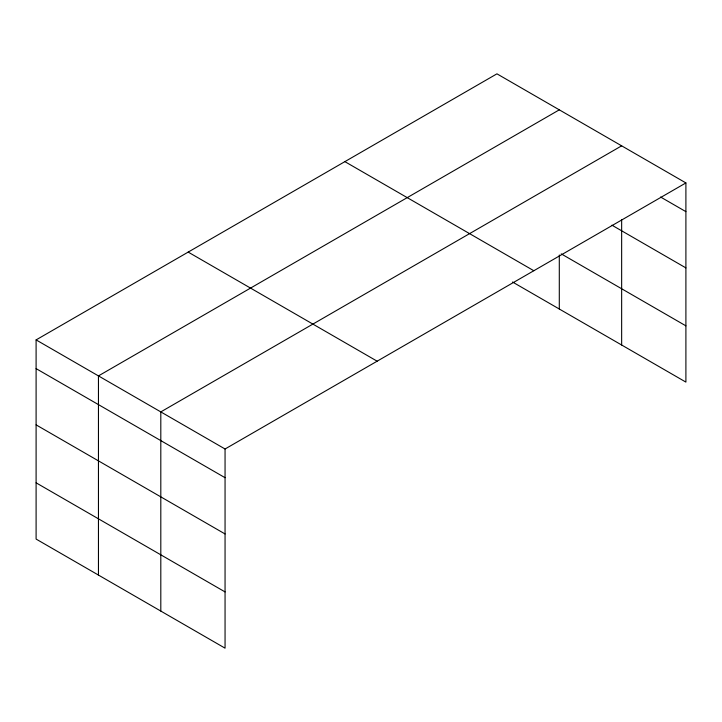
<?xml version="1.0" encoding="UTF-8"?>
<svg xmlns="http://www.w3.org/2000/svg" width="722" height="722" viewBox="0 0 722 722"><rect width="100%" height="100%" fill="white"/><g stroke="black" fill="none" stroke-linecap="round" stroke-linejoin="round"><path stroke-width="1.08" d="M685.9 182.928L496.944 73.834L36.1 339.9L36.1 539.072L225.056 648.166L225.056 448.994L685.9 182.928L685.9 382.1L512.53 282.013M621.651 219.551L621.651 345.008M559.297 109.834L98.454 375.9L98.454 575.073M621.651 145.835L160.807 411.901L160.807 611.074M660.594 197.034L685.9 211.645M611.913 225.174L685.9 267.898M561.247 253.882L685.9 325.848M344.863 161.629L533.82 270.723M188.18 252.095L377.137 361.19M36.1 339.9L225.056 448.994M36.1 368.617L225.056 477.702M36.1 424.87L225.056 533.955M36.1 482.819L225.056 591.914M559.297 255.01L559.297 309.007"/></g></svg>
